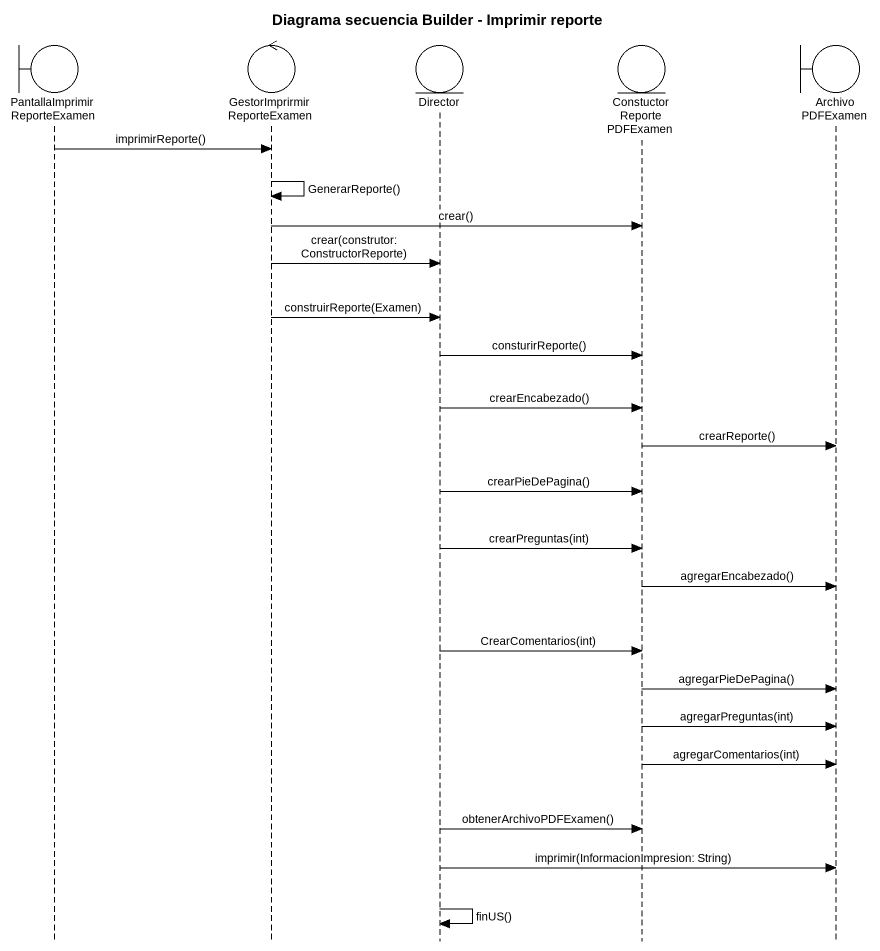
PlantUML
@startuml
title Diagrama secuencia Builder - Imprimir reporte
hide footbox
boundary "PantallaImprimirReporteExamen" as PantallaImprimirReporteExame
control GestorImprirmirReporteExamen
entity Director
entity ConstuctorReportePDFExamen
boundary ArchivoPDFExamen

PantallaImprimirReporteExame -> GestorImprirmirReporteExamen : imprimirReporte()
GestorImprirmirReporteExamen -> GestorImprirmirReporteExamen : GenerarReporte()
GestorImprirmirReporteExamen -> ConstuctorReportePDFExamen : crear()
GestorImprirmirReporteExamen -> Director : crear(construtor: ConstructorReporte)
GestorImprirmirReporteExamen -> Director : construirReporte(Examen)
Director -> ConstuctorReportePDFExamen : consturirReporte()
Director -> ConstuctorReportePDFExamen : crearEncabezado()
ConstuctorReportePDFExamen -> ArchivoPDFExamen : crearReporte()
Director -> ConstuctorReportePDFExamen : crearPieDePagina()
Director -> ConstuctorReportePDFExamen : crearPreguntas(int)
ConstuctorReportePDFExamen -> ArchivoPDFExamen : agregarEncabezado()
Director -> ConstuctorReportePDFExamen : CrearComentarios(int)
ConstuctorReportePDFExamen -> ArchivoPDFExamen : agregarPieDePagina()
ConstuctorReportePDFExamen -> ArchivoPDFExamen : agregarPreguntas(int)
ConstuctorReportePDFExamen -> ArchivoPDFExamen : agregarComentarios(int)
Director -> ConstuctorReportePDFExamen : obtenerArchivoPDFExamen()
Director -> ArchivoPDFExamen : imprimir(InformacionImpresion: String)
Director -> Director : finUS()
@enduml
